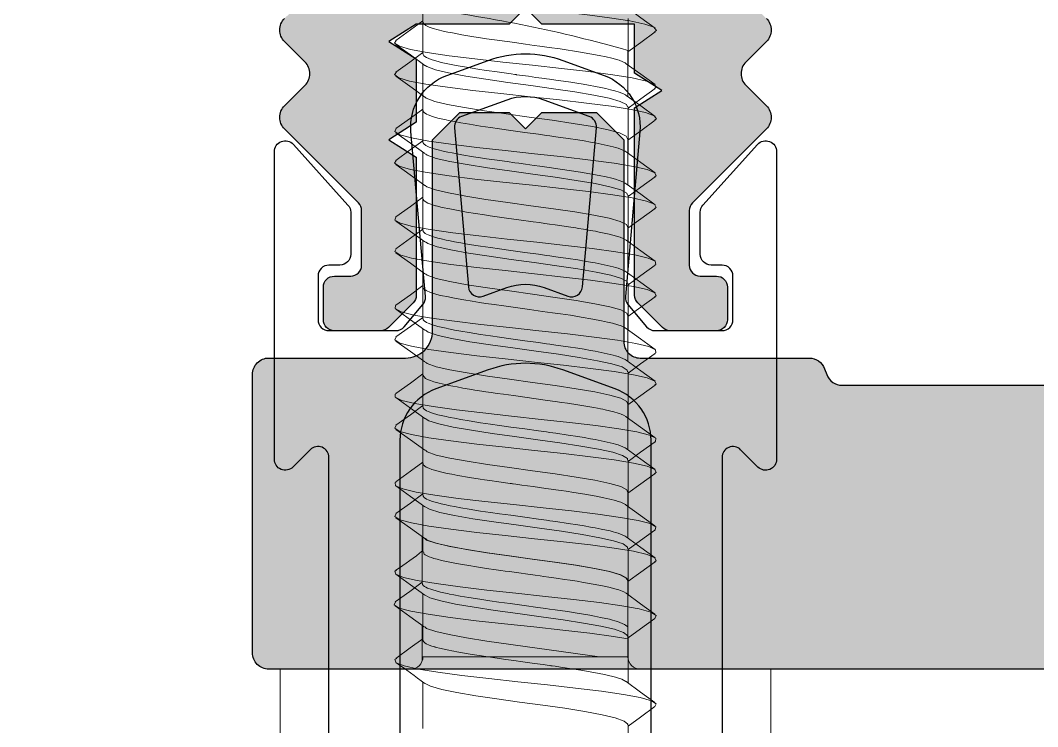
# Model space of a CAD drawing. Header units: millimetres. Extents: x 12 to 3612, y 18 to 315.
# Drawn here: x 1188.22 to 1206.85, y 119.63 to 132.57 of the extents above; entities that cross this region are included whole.
import ezdxf

# ---------------------------------------------------------------- set-up
doc = ezdxf.new("R2010")
doc.units = ezdxf.units.MM
doc.linetypes.add('SLD-Katı', pattern=[0])

# ---------------------------------------------------------------- blocks, each defined once
blk = doc.blocks.new('13-3783')
blk.add_hatch(color=253).paths.add_polyline_path([(-27.802, 81.811), (-28.802, 81.811), (-29.302, 81.311), (-29.302, 77.611, -0.414214), (-29.602, 77.311), (-32.7, 77.311, 0.315302), (-32.982, 77.114), (-33.02, 77.008, -0.315302), (-33.302, 76.811), (-44.17, 76.811, -0.303347), (-44.632, 77.12), (-44.736, 77.37, 0.476353), (-45.108, 77.481, -0.413025), (-45.761, 77.602, 0.508248), (-46.165, 77.612, -0.413025), (-46.823, 77.526, 0.558158), (-47.221, 77.374, -0.523787), (-47.62, 77.196, 0.552805), (-47.999, 77.006, -0.193302), (-48.17, 76.675, 0.218563), (-49.302, 74.211, 0.218563), (-48.17, 71.746, -0.193302), (-47.999, 71.416, 0.552805), (-47.62, 71.226, -0.523787), (-47.221, 71.048, 0.558158), (-46.823, 70.896, -0.413025), (-46.165, 70.809, 0.508248), (-45.761, 70.82, -0.413025), (-45.108, 70.941, 0.476353), (-44.736, 71.052), (-44.632, 71.302, -0.303347), (-44.17, 71.611), (-22.802, 71.611, 0.414214), (-22.502, 71.911), (-22.502, 77.011, 0.414214), (-22.802, 77.311), (-25.302, 77.311, -0.414214), (-25.802, 77.811), (-25.802, 81.311), (-26.302, 81.811), (-27.202, 81.811), (-27.502, 81.511)])
at = {"color": 253}
blk.add_lwpolyline([(-44.17, 71.611), (-22.802, 71.611, 0.414214), (-22.502, 71.911), (-22.502, 77.011, 0.414214), (-22.802, 77.311), (-25.302, 77.311, -0.414214), (-25.802, 77.811), (-25.802, 81.311), (-26.302, 81.811), (-27.202, 81.811), (-27.502, 81.511), (-27.802, 81.811), (-28.802, 81.811), (-29.302, 81.311), (-29.302, 77.611, -0.414214), (-29.602, 77.311), (-32.7, 77.311, 0.315302), (-32.982, 77.114), (-33.02, 77.008, -0.315302), (-33.302, 76.811), (-44.17, 76.811, -0.303347)], format="xyb", dxfattribs=at)
blk = doc.blocks.new('A08002')
at = {"color": 31}
blk.add_lwpolyline([(-2229.054, 2724.315), (-2229.054, 2737.784, -0.668178), (-2228.712, 2737.925), (-2228.395, 2737.608, 0.668179), (-2228.054, 2737.75), (-2228.054, 2743.385, 0.687281), (-2228.402, 2743.518), (-2229.402, 2742.408, 0.185339), (-2229.454, 2742.274), (-2229.454, 2741.506, 0.414213), (-2229.254, 2741.306), (-2229.054, 2741.306, -0.414214), (-2228.854, 2741.106), (-2228.854, 2740.306, -0.414214), (-2229.054, 2740.106), (-2230.281, 2740.106, -0.221695), (-2230.435, 2740.177), (-2230.776, 2740.584, -0.198913), (-2230.822, 2740.73), (-2230.557, 2743.754, 0.339454), (-2231.212, 2744.781), (-2231.97, 2745.057, 0.176327), (-2233.338, 2745.057), (-2234.096, 2744.781, 0.339454), (-2234.75, 2743.754), (-2234.485, 2740.73, -0.198913), (-2234.531, 2740.584), (-2234.873, 2740.177, -0.221695), (-2235.026, 2740.106), (-2236.254, 2740.106, -0.414214), (-2236.454, 2740.306), (-2236.454, 2741.106, -0.414214), (-2236.254, 2741.306), (-2236.054, 2741.306, 0.414213), (-2235.854, 2741.506), (-2235.854, 2742.274, 0.185339), (-2235.905, 2742.408), (-2236.905, 2743.518, 0.687281), (-2237.254, 2743.385), (-2237.254, 2737.75, 0.668179), (-2236.912, 2737.608), (-2236.595, 2737.925, -0.668178), (-2236.254, 2737.784), (-2236.254, 2724.315, -0.668178)], format="xyb", dxfattribs=at)
for points in [[(-2231.354, 2743.824), (-2231.609, 2740.907, -0.493145), (-2231.877, 2740.736), (-2232.312, 2740.895, 0.176327), (-2232.996, 2740.895), (-2233.43, 2740.736, -0.493145), (-2233.698, 2740.907), (-2233.953, 2743.824, -0.339454), (-2233.822, 2744.029), (-2232.996, 2744.33, -0.176327), (-2232.312, 2744.33), (-2231.485, 2744.029, -0.339454)], [(-2230.354, 2738.098), (-2230.354, 2724.877, -0.520567), (-2230.89, 2724.501), (-2231.97, 2724.894, 0.176327), (-2233.338, 2724.894), (-2234.417, 2724.501, -0.520567), (-2234.954, 2724.877), (-2234.954, 2738.098, -0.315299), (-2234.296, 2739.038), (-2233.338, 2739.387, -0.176327), (-2231.97, 2739.387), (-2231.012, 2739.038, -0.315299)]]:
    blk.add_lwpolyline(points, format="xyb", close=True, dxfattribs=at)
blk = doc.blocks.new('V2 48 42')
at = {"color": 0, "linetype": 'SLD-Katı', "lineweight": 15}
for p, q in [((-41.809, 107.179), (-41.809, 108.027)), ((-45.565, 107.242), (-45.565, 106.394)), ((-41.809, 105.561), (-41.809, 106.409)), ((-45.565, 105.624), (-45.565, 104.776)), ((-41.809, 103.944), (-41.809, 104.792)), ((-45.565, 104.007), (-45.565, 103.159)), ((-41.809, 102.326), (-41.809, 103.174)), ((-45.565, 102.389), (-45.565, 101.541)), ((-41.809, 100.709), (-41.809, 101.557)), ((-45.565, 100.772), (-45.565, 99.924)), ((-41.809, 99.092), (-41.809, 99.939)), ((-45.565, 99.154), (-45.565, 98.306)), ((-41.809, 97.474), (-41.809, 98.322)), ((-45.565, 97.537), (-45.565, 96.689)), ((-41.809, 95.856), (-41.809, 96.704)), ((-45.565, 95.919), (-45.565, 95.071)), ((-41.809, 94.239), (-41.809, 95.088)), ((-45.565, 94.302), (-45.565, 93.454))]:
    blk.add_line(p, q, dxfattribs=at)
at = {"color": 0, "linetype": 'SLD-Katı', "lineweight": 15, "flags": 128}
for points in [[(-41.81, 107.179), (-41.809, 107.174), (-41.825, 107.146), (-41.862, 107.117), (-41.924, 107.088), (-41.994, 107.063), (-42.086, 107.037), (-42.181, 107.014), (-42.263, 106.996), (-42.348, 106.979), (-42.522, 106.947), (-42.739, 106.91), (-42.866, 106.89), (-42.973, 106.874), (-43.121, 106.853), (-43.35, 106.821), (-43.491, 106.802), (-43.564, 106.792), (-43.688, 106.774), (-43.847, 106.752), (-43.952, 106.737), (-44.121, 106.714), (-44.322, 106.686), (-44.697, 106.628), (-44.867, 106.599), (-45.034, 106.568), (-45.167, 106.54), (-45.269, 106.517), (-45.336, 106.499), (-45.403, 106.478), (-45.471, 106.452), (-45.514, 106.43), (-45.534, 106.416)], [(-41.313, 106.843), (-41.578, 107.035), (-41.809, 107.203)], [(-41.32, 106.844), (-41.29, 106.794), (-41.377, 106.736), (-41.581, 106.677), (-41.888, 106.62), (-42.289, 106.562), (-42.762, 106.503), (-43.274, 106.446), (-43.816, 106.387), (-44.347, 106.329), (-44.842, 106.273), (-45.285, 106.213), (-45.643, 106.156), (-45.903, 106.099), (-46.053, 106.04), (-46.082, 105.983), (-46.049, 105.962)], [(-41.841, 106.385), (-41.578, 106.577), (-41.313, 106.768)], [(-45.534, 106.416), (-45.798, 106.224), (-46.063, 106.032)], [(-41.852, 106.385), (-41.879, 106.363), (-42.039, 106.304), (-42.279, 106.247), (-42.593, 106.189), (-42.963, 106.13), (-43.364, 106.074), (-43.788, 106.015), (-44.203, 105.957), (-44.591, 105.9), (-44.938, 105.841), (-45.218, 105.783), (-45.421, 105.726), (-45.539, 105.667), (-45.556, 105.624)], [(-46.063, 105.962), (-45.798, 105.77), (-45.565, 105.6)], [(-41.811, 105.561), (-41.814, 105.542), (-41.83, 105.523), (-41.84, 105.514), (-41.849, 105.508), (-41.874, 105.493), (-41.904, 105.479), (-41.982, 105.449), (-42.083, 105.42), (-42.144, 105.405), (-42.233, 105.385), (-42.276, 105.376), (-42.31, 105.369), (-42.389, 105.354), (-42.504, 105.332), (-42.659, 105.306), (-42.866, 105.273), (-43.045, 105.246), (-43.213, 105.223), (-43.417, 105.194), (-43.676, 105.158), (-43.926, 105.124), (-44.071, 105.103), (-44.136, 105.094), (-44.244, 105.079), (-44.47, 105.047), (-44.645, 105.019), (-44.763, 105), (-44.876, 104.98), (-44.963, 104.964), (-45.074, 104.943), (-45.238, 104.907), (-45.293, 104.893), (-45.336, 104.881), (-45.383, 104.867), (-45.43, 104.851), (-45.511, 104.814), (-45.53, 104.799)], [(-41.313, 105.226), (-41.578, 105.418), (-41.809, 105.585)], [(-41.316, 105.226), (-41.292, 105.172), (-41.388, 105.114), (-41.6, 105.055), (-41.914, 104.998), (-42.322, 104.94), (-42.798, 104.881), (-43.313, 104.825), (-43.855, 104.766), (-44.384, 104.708), (-44.877, 104.651), (-45.314, 104.592), (-45.665, 104.535), (-45.918, 104.477), (-46.059, 104.418), (-46.08, 104.361), (-46.05, 104.344)], [(-41.842, 104.768), (-41.578, 104.959), (-41.313, 105.151)], [(-45.533, 104.799), (-45.797, 104.607), (-46.062, 104.415)], [(-41.853, 104.767), (-41.887, 104.741), (-42.054, 104.682), (-42.299, 104.626), (-42.618, 104.567), (-42.991, 104.508), (-43.394, 104.452), (-43.819, 104.393), (-44.233, 104.335), (-44.618, 104.278), (-44.961, 104.219), (-45.235, 104.162), (-45.433, 104.104), (-45.544, 104.045), (-45.554, 104.007)], [(-46.063, 104.344), (-45.798, 104.152), (-45.565, 103.983)], [(-41.809, 103.944), (-41.812, 103.927), (-41.827, 103.908), (-41.851, 103.889), (-41.901, 103.863), (-41.954, 103.842), (-42.002, 103.826), (-42.022, 103.819), (-42.038, 103.815), (-42.05, 103.811), (-42.16, 103.784), (-42.301, 103.754), (-42.609, 103.697), (-42.77, 103.67), (-42.936, 103.645), (-43.043, 103.629), (-43.168, 103.612), (-43.251, 103.6), (-43.34, 103.588), (-43.563, 103.557), (-43.828, 103.52), (-43.943, 103.504), (-44.043, 103.49), (-44.126, 103.478), (-44.232, 103.463), (-44.472, 103.429), (-44.609, 103.408), (-44.661, 103.399), (-44.75, 103.385), (-44.874, 103.363), (-44.97, 103.345), (-45.038, 103.332), (-45.131, 103.313), (-45.217, 103.294), (-45.42, 103.237), (-45.489, 103.208), (-45.531, 103.182)], [(-41.313, 103.608), (-41.578, 103.8), (-41.809, 103.968)], [(-41.315, 103.608), (-41.311, 103.607), (-41.295, 103.55), (-41.399, 103.492), (-41.62, 103.433), (-41.941, 103.377), (-42.355, 103.318), (-42.834, 103.26), (-43.352, 103.203), (-43.895, 103.144), (-44.421, 103.086), (-44.911, 103.029), (-45.343, 102.97), (-45.687, 102.913), (-45.932, 102.855), (-46.065, 102.796), (-46.076, 102.74), (-46.051, 102.726)], [(-41.842, 103.15), (-41.578, 103.342), (-41.313, 103.533)], [(-45.532, 103.183), (-45.797, 102.99), (-46.062, 102.798)], [(-41.853, 103.15), (-41.896, 103.119), (-42.069, 103.06), (-42.32, 103.004), (-42.644, 102.945), (-43.019, 102.887), (-43.425, 102.83), (-43.849, 102.771), (-44.262, 102.713), (-44.645, 102.656), (-44.983, 102.597), (-45.252, 102.54), (-45.444, 102.482), (-45.548, 102.423), (-45.554, 102.389)], [(-46.062, 102.726), (-45.797, 102.534), (-45.565, 102.365)], [(-41.809, 102.326), (-41.81, 102.318), (-41.824, 102.294), (-41.866, 102.263), (-41.95, 102.225), (-42.048, 102.194), (-42.109, 102.178), (-42.166, 102.165), (-42.244, 102.148), (-42.385, 102.119), (-42.56, 102.088), (-42.708, 102.063), (-42.844, 102.041), (-42.963, 102.023), (-43.111, 102.002), (-43.291, 101.977), (-43.506, 101.947), (-43.758, 101.912), (-43.998, 101.879), (-44.181, 101.853), (-44.331, 101.832), (-44.509, 101.806), (-44.71, 101.774), (-44.919, 101.737), (-45.078, 101.707), (-45.188, 101.683), (-45.278, 101.662), (-45.378, 101.634), (-45.442, 101.611), (-45.502, 101.584), (-45.53, 101.566)], [(-41.314, 101.991), (-41.578, 102.183), (-41.809, 102.35)], [(-41.319, 101.991), (-41.306, 101.985), (-41.299, 101.929), (-41.412, 101.87), (-41.64, 101.812), (-41.968, 101.755), (-42.388, 101.696), (-42.871, 101.638), (-43.392, 101.581), (-43.934, 101.522), (-44.458, 101.465), (-44.945, 101.407), (-45.371, 101.348), (-45.708, 101.291), (-45.946, 101.233), (-46.069, 101.174), (-46.073, 101.118), (-46.053, 101.108)], [(-41.842, 101.532), (-41.578, 101.724), (-41.313, 101.916)], [(-45.531, 101.566), (-45.795, 101.374), (-46.06, 101.182)], [(-41.853, 101.532), (-41.906, 101.497), (-42.085, 101.439), (-42.341, 101.382), (-42.67, 101.323), (-43.048, 101.265), (-43.456, 101.208), (-43.88, 101.149), (-44.29, 101.092), (-44.671, 101.034), (-45.005, 100.975), (-45.269, 100.919), (-45.455, 100.86), (-45.552, 100.801), (-45.553, 100.772)], [(-46.062, 101.108), (-45.796, 100.916), (-45.565, 100.748)], [(-41.809, 100.709), (-41.809, 100.708), (-41.857, 100.651), (-41.893, 100.631), (-41.945, 100.61), (-42.01, 100.588), (-42.107, 100.561), (-42.219, 100.536), (-42.286, 100.521), (-42.358, 100.507), (-42.433, 100.493), (-42.537, 100.474), (-42.661, 100.453), (-42.762, 100.437), (-42.887, 100.417), (-42.959, 100.406), (-43.056, 100.392), (-43.171, 100.376), (-43.283, 100.361), (-43.467, 100.335), (-43.676, 100.306), (-44.093, 100.248), (-44.228, 100.229), (-44.354, 100.211), (-44.458, 100.196), (-44.649, 100.166), (-44.866, 100.13), (-44.941, 100.116), (-45.005, 100.104), (-45.06, 100.093), (-45.106, 100.084), (-45.149, 100.074), (-45.307, 100.037), (-45.386, 100.014), (-45.407, 100.007), (-45.442, 99.994), (-45.485, 99.975), (-45.523, 99.954), (-45.53, 99.948)], [(-41.314, 100.374), (-41.579, 100.565), (-41.809, 100.733)], [(-41.323, 100.374), (-41.302, 100.363), (-41.303, 100.307), (-41.425, 100.248), (-41.661, 100.19), (-41.996, 100.133), (-42.421, 100.074), (-42.907, 100.017), (-43.431, 99.959), (-43.973, 99.9), (-44.495, 99.843), (-44.978, 99.785), (-45.399, 99.726), (-45.729, 99.67), (-45.959, 99.611), (-46.074, 99.553), (-46.068, 99.496), (-46.053, 99.489)], [(-41.842, 99.915), (-41.578, 100.106), (-41.314, 100.298)], [(-45.531, 99.949), (-45.795, 99.757), (-46.059, 99.565)], [(-41.852, 99.915), (-41.916, 99.875), (-42.101, 99.817), (-42.363, 99.76), (-42.696, 99.701), (-43.077, 99.644), (-43.486, 99.586), (-43.911, 99.527), (-44.319, 99.47), (-44.698, 99.412), (-45.027, 99.353), (-45.285, 99.297), (-45.465, 99.238), (-45.555, 99.18), (-45.553, 99.154)], [(-46.06, 99.489), (-45.795, 99.298), (-45.565, 99.13)], [(-41.811, 99.092), (-41.815, 99.07), (-41.831, 99.052), (-41.845, 99.041), (-41.871, 99.025), (-41.916, 99.003), (-41.969, 98.984), (-42.18, 98.927), (-42.253, 98.911), (-42.34, 98.893), (-42.45, 98.872), (-42.663, 98.835), (-42.857, 98.804), (-42.934, 98.793), (-43.032, 98.778), (-43.196, 98.755), (-43.323, 98.737), (-43.407, 98.726), (-43.434, 98.722), (-43.45, 98.72), (-43.454, 98.719), (-43.455, 98.719), (-43.455, 98.719), (-43.455, 98.719), (-43.455, 98.719), (-43.455, 98.719), (-43.455, 98.719), (-43.455, 98.719), (-43.455, 98.719), (-43.455, 98.719), (-43.456, 98.719), (-43.457, 98.719), (-43.461, 98.718), (-43.513, 98.711), (-43.618, 98.696), (-43.829, 98.667), (-44.061, 98.635), (-44.157, 98.621), (-44.24, 98.61), (-44.338, 98.596), (-44.43, 98.583), (-44.571, 98.561), (-44.777, 98.528), (-44.98, 98.491), (-45.123, 98.462), (-45.23, 98.439), (-45.336, 98.411), (-45.385, 98.396), (-45.431, 98.381), (-45.482, 98.359), (-45.516, 98.341), (-45.53, 98.331)], [(-41.314, 98.756), (-41.579, 98.948), (-41.809, 99.115)], [(-41.326, 98.757), (-41.298, 98.742), (-41.308, 98.685), (-41.438, 98.626), (-41.682, 98.568), (-42.024, 98.512), (-42.455, 98.452), (-42.944, 98.395), (-43.47, 98.338), (-44.013, 98.278), (-44.531, 98.222), (-45.011, 98.164), (-45.427, 98.105), (-45.749, 98.048), (-45.971, 97.99), (-46.077, 97.931), (-46.063, 97.874), (-46.057, 97.872)], [(-41.842, 98.297), (-41.579, 98.489), (-41.314, 98.681)], [(-45.531, 98.331), (-45.794, 98.139), (-46.059, 97.948)], [(-41.851, 98.297), (-41.927, 98.253), (-42.118, 98.195), (-42.385, 98.139), (-42.723, 98.079), (-43.105, 98.022), (-43.517, 97.965), (-43.942, 97.906), (-44.348, 97.849), (-44.724, 97.791), (-45.049, 97.732), (-45.301, 97.675), (-45.475, 97.617), (-45.558, 97.558), (-45.554, 97.537)], [(-46.059, 97.872), (-45.795, 97.68), (-45.565, 97.513)], [(-41.818, 97.474), (-41.833, 97.432), (-41.85, 97.42), (-41.875, 97.405), (-41.92, 97.384), (-41.968, 97.367), (-42.006, 97.354), (-42.072, 97.336), (-42.148, 97.317), (-42.424, 97.259), (-42.531, 97.24), (-42.65, 97.22), (-42.79, 97.197), (-42.975, 97.169), (-43.151, 97.144), (-43.234, 97.132), (-43.316, 97.121), (-43.397, 97.11), (-43.478, 97.098), (-43.567, 97.086), (-43.732, 97.063), (-43.863, 97.045), (-43.959, 97.032), (-44.022, 97.023), (-44.113, 97.01), (-44.248, 96.991), (-44.402, 96.969), (-44.508, 96.953), (-44.631, 96.934), (-44.749, 96.914), (-45.066, 96.857), (-45.157, 96.838), (-45.24, 96.819), (-45.3, 96.804), (-45.395, 96.776), (-45.486, 96.74), (-45.529, 96.713)], [(-41.325, 97.138), (-41.294, 97.12), (-41.313, 97.064), (-41.452, 97.005), (-41.704, 96.947), (-42.053, 96.89), (-42.489, 96.831), (-42.981, 96.773), (-43.51, 96.716), (-44.052, 96.657), (-44.568, 96.6), (-45.044, 96.542), (-45.453, 96.483), (-45.769, 96.427), (-45.983, 96.368), (-46.08, 96.309), (-46.058, 96.254)], [(-41.843, 96.679), (-41.579, 96.871), (-41.314, 97.063)], [(-45.531, 96.714), (-45.795, 96.522), (-46.059, 96.33)], [(-41.849, 96.679), (-41.938, 96.632), (-42.135, 96.574), (-42.408, 96.517), (-42.749, 96.458), (-43.134, 96.401), (-43.548, 96.343), (-43.972, 96.284), (-44.376, 96.227), (-44.749, 96.169), (-45.07, 96.11), (-45.316, 96.054), (-45.484, 95.995), (-45.56, 95.936), (-45.555, 95.919)], [(-46.059, 96.254), (-45.795, 96.062), (-45.565, 95.895)], [(-41.811, 95.856), (-41.809, 95.848), (-41.829, 95.819), (-41.844, 95.806), (-41.871, 95.79), (-41.924, 95.766), (-41.973, 95.747), (-42.01, 95.736), (-42.022, 95.732), (-42.029, 95.73), (-42.031, 95.729), (-42.031, 95.729), (-42.031, 95.729), (-42.031, 95.729), (-42.031, 95.729), (-42.031, 95.729), (-42.031, 95.729), (-42.031, 95.729), (-42.031, 95.729), (-42.031, 95.729), (-42.032, 95.729), (-42.035, 95.728), (-42.06, 95.721), (-42.115, 95.707), (-42.195, 95.689), (-42.283, 95.67), (-42.339, 95.658), (-42.376, 95.651), (-42.431, 95.641), (-42.506, 95.627), (-42.602, 95.61), (-42.712, 95.592), (-43.087, 95.535), (-43.208, 95.519), (-43.329, 95.502), (-43.473, 95.482), (-43.64, 95.458), (-43.854, 95.429), (-44.008, 95.407), (-44.086, 95.396), (-44.132, 95.39), (-44.132, 95.39), (-44.133, 95.39), (-44.133, 95.39), (-44.133, 95.39), (-44.133, 95.39), (-44.133, 95.39), (-44.133, 95.39), (-44.133, 95.39), (-44.133, 95.39), (-44.14, 95.389), (-44.152, 95.387), (-44.178, 95.384), (-44.228, 95.377), (-44.327, 95.363), (-44.701, 95.305), (-44.872, 95.276), (-45.039, 95.244), (-45.133, 95.225), (-45.207, 95.209), (-45.284, 95.191), (-45.333, 95.177), (-45.389, 95.16), (-45.451, 95.138), (-45.525, 95.1), (-45.53, 95.096)], [(-41.313, 95.521), (-41.577, 95.712), (-41.809, 95.88)], [(-41.328, 95.521), (-41.292, 95.498), (-41.319, 95.442), (-41.467, 95.383), (-41.726, 95.325), (-42.082, 95.268), (-42.524, 95.209), (-43.018, 95.152), (-43.549, 95.094), (-44.091, 95.035), (-44.604, 94.978), (-45.077, 94.92), (-45.48, 94.861), (-45.788, 94.805), (-45.994, 94.746), (-46.083, 94.688), (-46.054, 94.637)], [(-45.531, 95.096), (-45.795, 94.904), (-46.059, 94.712)], [(-41.84, 95.066), (-41.949, 95.01), (-42.152, 94.952), (-42.431, 94.895), (-42.776, 94.836), (-43.164, 94.779), (-43.579, 94.721), (-44.003, 94.662), (-44.405, 94.606), (-44.775, 94.547), (-45.09, 94.488), (-45.331, 94.432), (-45.493, 94.373), (-45.562, 94.315), (-45.556, 94.302)], [(-46.059, 94.637), (-45.794, 94.445), (-45.565, 94.278)]]:
    blk.add_lwpolyline(points, dxfattribs=at)
at = {"color": 0, "linetype": 'SLD-Katı', "lineweight": 15}
for centre, radius, start, end in [((-37.517, 102.904), 6.904, 231.563, 236.6273), ((-34.924, 86.086), 11.333, 124.3251, 127.6212)]:
    blk.add_arc(centre, radius, start, end, dxfattribs=at)
blk = doc.blocks.new('50MN13')
at = {"ltscale": 10}
h = blk.add_hatch(color=252, dxfattribs=at)
h.paths.add_polyline_path([(-242.574, 75.54), (-242.574, 174.14, 0.414214), (-243.774, 175.34), (-291.374, 175.34, 0.414214), (-292.574, 174.14), (-292.574, 75.54, 0.414214), (-292.374, 75.34), (-290.574, 75.34, 0.02182), (-290.557, 75.341), (-289.848, 75.403, 0.388879), (-289.574, 75.702), (-289.574, 76.34, 0.414214), (-289.774, 76.54), (-290.874, 76.54, -0.414213), (-291.074, 76.74), (-291.074, 78.14, -0.36397), (-290.909, 78.337), (-289.64, 78.561, 0.36397), (-289.474, 78.758), (-289.474, 79.258), (-289.974, 79.576), (-289.474, 79.895), (-289.474, 81.558, 0.388879), (-289.657, 81.757), (-290.592, 81.839, -0.388879), (-290.774, 82.038), (-290.774, 84.54), (-289.974, 85.34), (-286.474, 85.34), (-285.674, 84.54), (-285.674, 84.395), (-285.174, 84.076), (-285.674, 83.758), (-285.674, 82.595), (-285.174, 82.276), (-285.674, 81.958), (-285.674, 80.795), (-285.174, 80.476), (-285.674, 80.158), (-285.674, 78.758, 0.36397), (-285.509, 78.561), (-284.24, 78.337, -0.36397), (-284.074, 78.14), (-284.074, 76.74, -0.414213), (-284.274, 76.54), (-285.374, 76.54, 0.414214), (-285.574, 76.34), (-285.574, 75.702, 0.388879), (-285.301, 75.403), (-284.592, 75.341, 0.02182), (-284.574, 75.34), (-282.774, 75.34, 0.414214), (-282.574, 75.54), (-282.574, 79.297, 0.36397), (-282.74, 79.494), (-283.309, 79.594, -0.36397), (-283.474, 79.791), (-283.474, 84.84, -0.414214), (-282.974, 85.34), (-282.274, 85.34, 0.198912), (-282.062, 85.428), (-281.887, 85.604, -0.414214), (-281.462, 85.604), (-281.287, 85.428, 0.414214), (-280.862, 85.428), (-280.687, 85.604, -0.414214), (-280.262, 85.604), (-280.087, 85.428, 0.414213), (-279.662, 85.428), (-279.487, 85.604, -0.414213), (-279.062, 85.604), (-278.887, 85.428, 0.414214), (-278.462, 85.428), (-278.287, 85.604, -0.414213), (-277.862, 85.604), (-277.687, 85.428, 0.198912), (-277.474, 85.34), (-276.874, 85.34), (-276.574, 85.64), (-276.274, 85.34), (-275.674, 85.34, 0.198912), (-275.462, 85.428), (-275.287, 85.604, -0.414213), (-274.862, 85.604), (-274.687, 85.428, 0.414214), (-274.262, 85.428), (-274.087, 85.604, -0.414214), (-273.662, 85.604), (-273.487, 85.428, 0.414214), (-273.062, 85.428), (-272.887, 85.604, -0.414214), (-272.462, 85.604), (-271.836, 84.977, -0.414214), (-271.836, 84.411), (-271.987, 84.261, 0.414214), (-271.987, 83.836), (-271.611, 83.461, -0.414214), (-271.611, 83.036), (-271.987, 82.661, 0.414214), (-271.987, 82.236), (-271.611, 81.861, -0.414213), (-271.611, 81.436), (-271.987, 81.061, 0.414213), (-271.987, 80.636), (-271.611, 80.261, -0.414213), (-271.611, 79.836), (-271.987, 79.461, 0.414214), (-271.987, 79.036), (-271.611, 78.661, -0.414214), (-271.611, 78.236), (-271.987, 77.861, 0.414214), (-271.987, 77.436), (-271.611, 77.061, -0.414213), (-271.611, 76.636), (-271.987, 76.261, 0.414213), (-271.987, 75.836), (-271.611, 75.461, -0.414213), (-271.611, 75.036), (-271.987, 74.661, 0.414213), (-271.987, 74.236), (-271.611, 73.861, -0.414213), (-271.611, 73.436), (-271.987, 73.061, 0.414213), (-271.987, 72.636), (-271.611, 72.261, -0.414214), (-271.611, 71.836), (-271.987, 71.461, 0.414214), (-271.987, 71.036), (-271.611, 70.661, -0.414214), (-271.611, 70.236), (-271.987, 69.861, 0.414214), (-271.987, 69.436), (-271.611, 69.061, -0.414213), (-271.611, 68.636), (-271.987, 68.261, 0.414214), (-271.987, 67.836), (-271.611, 67.461, -0.414214), (-271.611, 67.036), (-271.987, 66.661, 0.414214), (-271.987, 66.236), (-271.611, 65.861, -0.414213), (-271.611, 65.436), (-271.987, 65.061, 0.414214), (-271.987, 64.636), (-271.611, 64.261, -0.414214), (-271.611, 63.836), (-271.987, 63.461, 0.414214), (-271.987, 63.036), (-270.633, 61.683, -0.198912), (-270.574, 61.541), (-270.574, 60.54, -0.414214), (-270.774, 60.34), (-271.074, 60.34, 0.414214), (-271.274, 60.14), (-271.274, 59.54, 0.414214), (-271.074, 59.34), (-270.224, 59.34, 0.198912), (-270.083, 59.399), (-269.633, 59.849, 0.198912), (-269.574, 59.99), (-269.574, 63.421), (-270.074, 63.74), (-269.574, 64.058), (-269.574, 64.958), (-267.874, 64.958), (-267.574, 65.258), (-267.274, 64.958), (-265.574, 64.958), (-265.074, 64.64), (-265.574, 64.321), (-265.574, 63.158), (-265.074, 62.84), (-265.574, 62.521), (-265.574, 59.99, 0.198912), (-265.516, 59.849), (-265.066, 59.399, 0.198912), (-264.924, 59.34), (-264.074, 59.34, 0.414214), (-263.874, 59.54), (-263.874, 60.14, 0.414214), (-264.074, 60.34), (-264.374, 60.34, -0.414214), (-264.574, 60.54), (-264.574, 61.541, -0.198912), (-264.516, 61.683), (-263.162, 63.036, 0.414214), (-263.162, 63.461), (-263.538, 63.836, -0.414214), (-263.538, 64.261), (-263.162, 64.636, 0.414214), (-263.162, 65.061), (-263.538, 65.436, -0.414213), (-263.538, 65.861), (-263.162, 66.236, 0.414214), (-263.162, 66.661), (-263.538, 67.036, -0.414214), (-263.538, 67.461), (-263.162, 67.836, 0.414214), (-263.162, 68.261), (-263.538, 68.636, -0.414213), (-263.538, 69.061), (-263.162, 69.436, 0.414214), (-263.162, 69.861), (-263.538, 70.236, -0.414214), (-263.538, 70.661), (-263.162, 71.036, 0.414214), (-263.162, 71.461), (-263.538, 71.836, -0.414214), (-263.538, 72.261), (-263.162, 72.636, 0.414213), (-263.162, 73.061), (-263.538, 73.436, -0.414213), (-263.538, 73.861), (-263.162, 74.236, 0.414213), (-263.162, 74.661), (-263.538, 75.036, -0.414213), (-263.538, 75.461), (-263.162, 75.836, 0.414213), (-263.162, 76.261), (-263.538, 76.636, -0.414213), (-263.538, 77.061), (-263.162, 77.436, 0.414214), (-263.162, 77.861), (-263.538, 78.236, -0.414214), (-263.538, 78.661), (-263.162, 79.036, 0.414214), (-263.162, 79.461), (-263.538, 79.836, -0.414213), (-263.538, 80.261), (-263.162, 80.636, 0.414213), (-263.162, 81.061), (-263.538, 81.436, -0.414213), (-263.538, 81.861), (-263.162, 82.236, 0.414214), (-263.162, 82.661), (-263.538, 83.036, -0.414214), (-263.538, 83.461), (-263.162, 83.836, 0.414214), (-263.162, 84.261), (-263.313, 84.411, -0.414214), (-263.313, 84.977), (-262.687, 85.604, -0.414214), (-262.262, 85.604), (-262.087, 85.428, 0.414214), (-261.662, 85.428), (-261.487, 85.604, -0.414214), (-261.062, 85.604), (-260.887, 85.428, 0.414213), (-260.462, 85.428), (-260.287, 85.604, -0.414213), (-259.862, 85.604), (-259.687, 85.428, 0.198912), (-259.474, 85.34), (-258.874, 85.34), (-258.574, 85.64), (-258.274, 85.34), (-257.674, 85.34, 0.198912), (-257.462, 85.428), (-257.287, 85.604, -0.414213), (-256.862, 85.604), (-256.687, 85.428, 0.414213), (-256.262, 85.428), (-256.087, 85.604, -0.414213), (-255.662, 85.604), (-255.487, 85.428, 0.414213), (-255.062, 85.428), (-254.887, 85.604, -0.414214), (-254.462, 85.604), (-254.287, 85.428, 0.414214), (-253.862, 85.428), (-253.687, 85.604, -0.414214), (-253.262, 85.604), (-253.087, 85.428, 0.198912), (-252.874, 85.34), (-252.174, 85.34, -0.414214), (-251.674, 84.84), (-251.674, 79.791, -0.36397), (-251.84, 79.594), (-252.409, 79.494, 0.36397), (-252.574, 79.297), (-252.574, 75.54, 0.414214), (-252.374, 75.34), (-250.574, 75.34, 0.02182), (-250.557, 75.341), (-249.848, 75.403, 0.388879), (-249.574, 75.702), (-249.574, 76.34, 0.414214), (-249.774, 76.54), (-250.874, 76.54, -0.414214), (-251.074, 76.74), (-251.074, 78.14, -0.36397), (-250.909, 78.337), (-249.64, 78.561, 0.36397), (-249.474, 78.758), (-249.474, 80.158), (-249.974, 80.476), (-249.474, 80.795), (-249.474, 81.958), (-249.974, 82.276), (-249.474, 82.595), (-249.474, 83.758), (-249.974, 84.076), (-249.474, 84.395), (-249.474, 84.54), (-248.674, 85.34), (-245.174, 85.34), (-244.374, 84.54), (-244.374, 82.038, -0.388879), (-244.557, 81.839), (-245.492, 81.757, 0.388879), (-245.674, 81.558), (-245.674, 79.895), (-245.174, 79.576), (-245.674, 79.258), (-245.674, 78.758, 0.36397), (-245.509, 78.561), (-244.24, 78.337, -0.36397), (-244.074, 78.14), (-244.074, 76.74, -0.414214), (-244.274, 76.54), (-245.374, 76.54, 0.414214), (-245.574, 76.34), (-245.574, 75.702, 0.388879), (-245.301, 75.403), (-244.592, 75.341, 0.02182), (-244.574, 75.34), (-242.774, 75.34, 0.414214)])
h.paths.add_polyline_path([(-270.074, 84.54, -0.414214), (-269.274, 85.34), (-265.874, 85.34, -0.414214), (-265.074, 84.54), (-265.074, 74.34), (-265.574, 73.84), (-265.574, 72.158), (-265.074, 71.84), (-265.574, 71.521), (-265.574, 70.358), (-265.074, 70.04), (-265.574, 69.721), (-265.574, 68.558), (-265.074, 68.24), (-265.574, 67.921), (-265.574, 66.758), (-265.074, 66.44), (-265.574, 66.121), (-269.574, 66.121), (-269.574, 67.021), (-270.074, 67.34), (-269.574, 67.658), (-269.574, 68.821), (-270.074, 69.14), (-269.574, 69.458), (-269.574, 70.621), (-270.074, 70.94), (-269.574, 71.258), (-269.574, 72.421), (-270.074, 72.74), (-269.574, 73.058), (-269.574, 73.84), (-270.074, 74.34)], flags=16)
h.paths.add_polyline_path([(-290.974, 90.04), (-290.974, 155.54), (-290.574, 155.94), (-290.574, 158.44), (-288.274, 158.44, 0.414214), (-288.074, 158.64), (-288.074, 159.74, 0.414214), (-288.274, 159.94), (-290.574, 159.94), (-290.574, 162.44), (-290.974, 162.84), (-290.974, 169.44), (-290.574, 169.84), (-290.574, 172.34), (-288.074, 172.34), (-287.074, 173.34), (-258, 173.34), (-257.769, 172.94, 0.57735), (-257.423, 172.94), (-257.25, 173.24, -0.57735), (-256.903, 173.24), (-256.73, 172.94, 0.57735), (-256.384, 172.94), (-256.211, 173.24, -0.57735), (-255.864, 173.24), (-255.691, 172.94, 0.57735), (-255.345, 172.94), (-255.171, 173.24, -0.57735), (-254.825, 173.24), (-254.652, 172.94, 0.57735), (-254.305, 172.94), (-254.074, 173.34), (-248.074, 173.34), (-247.074, 172.34), (-244.574, 172.34), (-244.574, 169.84), (-244.174, 169.44), (-244.174, 162.84), (-244.574, 162.44), (-244.574, 159.94), (-246.874, 159.94, 0.414214), (-247.074, 159.74), (-247.074, 158.64, 0.414214), (-246.874, 158.44), (-244.574, 158.44), (-244.574, 155.94), (-244.174, 155.54), (-244.174, 90.04), (-244.574, 89.64), (-244.574, 87.14), (-290.574, 87.14), (-290.574, 89.64)], flags=16)
at = {"color": 252, "ltscale": 10}
blk.add_lwpolyline([(-271.987, 65.061, 0.414214), (-271.987, 64.636), (-271.611, 64.261, -0.414214), (-271.611, 63.836), (-271.987, 63.461, 0.414214), (-271.987, 63.036), (-270.633, 61.683, -0.198912), (-270.574, 61.541), (-270.574, 60.54, -0.414214), (-270.774, 60.34), (-271.074, 60.34, 0.414214), (-271.274, 60.14), (-271.274, 59.54, 0.414214), (-271.074, 59.34), (-270.224, 59.34, 0.198912), (-270.083, 59.399), (-269.633, 59.849, 0.198912), (-269.574, 59.99), (-269.574, 63.421), (-270.074, 63.74), (-269.574, 64.058), (-269.574, 64.958), (-267.874, 64.958), (-267.574, 65.258), (-267.274, 64.958), (-265.574, 64.958), (-265.074, 64.64), (-265.574, 64.321), (-265.574, 63.158), (-265.074, 62.84), (-265.574, 62.521), (-265.574, 59.99, 0.198912), (-265.516, 59.849), (-265.066, 59.399, 0.198912), (-264.924, 59.34), (-264.074, 59.34, 0.414214), (-263.874, 59.54), (-263.874, 60.14, 0.414214), (-264.074, 60.34), (-264.374, 60.34, -0.414214), (-264.574, 60.54), (-264.574, 61.541, -0.198912), (-264.516, 61.683), (-263.162, 63.036, 0.414214), (-263.162, 63.461), (-263.538, 63.836, -0.414214), (-263.538, 64.261), (-263.162, 64.636, 0.414214), (-263.162, 65.061)], format="xyb", dxfattribs=at)
blk = doc.blocks.new('V2 48 19')
at = {"color": 0, "linetype": 'SLD-Katı', "lineweight": 15}
for p, q in [((-28.964, 105.992), (-28.964, 106.84)), ((-32.72, 106.055), (-32.72, 105.207)), ((-28.964, 104.374), (-28.964, 105.222)), ((-32.72, 104.437), (-32.72, 103.589)), ((-28.964, 102.757), (-28.964, 103.605)), ((-32.72, 102.82), (-32.72, 101.972)), ((-28.964, 101.139), (-28.964, 101.987)), ((-32.72, 101.202), (-32.72, 100.354)), ((-28.964, 99.522), (-28.964, 100.37)), ((-32.72, 99.585), (-32.72, 98.737)), ((-28.964, 97.904), (-28.964, 98.752)), ((-32.72, 97.967), (-32.72, 97.119)), ((-28.953, 96.287), (-28.953, 97.135)), ((-32.72, 96.341), (-32.72, 95.494)), ((-32.72, 94.944), (-32.72, 95.494)), ((-28.953, 94.874), (-28.953, 95.517)), ((-32.72, 94.944), (-28.964, 94.944)), ((-35.335, 94.72), (-35.335, 92.593)), ((-35.335, 94.72), (-26.349, 94.72)), ((-26.349, 92.593), (-26.349, 94.72))]:
    blk.add_line(p, q, dxfattribs=at)
at = {"color": 0, "linetype": 'SLD-Katı', "lineweight": 15, "flags": 128}
for points in [[(-28.481, 107.274), (-28.443, 107.232), (-28.512, 107.175), (-28.7, 107.116), (-28.993, 107.059), (-29.381, 107.001), (-29.845, 106.942), (-30.353, 106.885), (-30.892, 106.827), (-31.427, 106.768), (-31.928, 106.712), (-32.381, 106.653), (-32.752, 106.595), (-33.027, 106.538), (-33.194, 106.479), (-33.241, 106.422), (-33.204, 106.392)], [(-32.691, 106.846), (-32.955, 106.654), (-33.219, 106.462)], [(-33.219, 106.393), (-32.955, 106.201), (-32.72, 106.031)], [(-28.966, 105.992), (-28.966, 105.982), (-28.982, 105.957), (-29.028, 105.925), (-29.114, 105.888), (-29.179, 105.867), (-29.242, 105.849), (-29.3, 105.835), (-29.573, 105.779), (-29.765, 105.745), (-29.972, 105.711), (-30.122, 105.688), (-30.18, 105.68), (-30.279, 105.666), (-30.37, 105.653), (-30.578, 105.624), (-30.645, 105.615), (-30.669, 105.611), (-30.674, 105.611), (-30.677, 105.61), (-30.677, 105.61), (-30.677, 105.61), (-30.677, 105.61), (-30.677, 105.61), (-30.677, 105.61), (-30.677, 105.61), (-30.677, 105.61), (-30.677, 105.61), (-30.68, 105.61), (-30.686, 105.609), (-30.733, 105.603), (-30.899, 105.58), (-31.032, 105.561), (-31.196, 105.538), (-31.228, 105.534), (-31.282, 105.526), (-31.397, 105.51), (-31.539, 105.49), (-31.672, 105.47), (-31.782, 105.453), (-31.901, 105.433), (-32.223, 105.374), (-32.314, 105.355), (-32.403, 105.335), (-32.477, 105.316), (-32.562, 105.29), (-32.636, 105.26), (-32.672, 105.241), (-32.689, 105.228)], [(-28.469, 105.656), (-28.722, 105.839), (-28.964, 106.016)], [(-28.479, 105.657), (-28.444, 105.611), (-28.522, 105.553), (-28.718, 105.494), (-29.018, 105.437), (-29.413, 105.379), (-29.881, 105.32), (-30.391, 105.264), (-30.932, 105.205), (-31.465, 105.147), (-31.963, 105.09), (-32.411, 105.031), (-32.776, 104.973), (-33.043, 104.916), (-33.202, 104.857), (-33.24, 104.8), (-33.204, 104.775)], [(-28.997, 105.198), (-28.766, 105.366), (-28.469, 105.581)], [(-32.69, 105.229), (-32.954, 105.037), (-33.219, 104.845)], [(-29.007, 105.198), (-29.026, 105.18), (-29.18, 105.121), (-29.414, 105.064), (-29.724, 105.006), (-30.09, 104.947), (-30.489, 104.891), (-30.912, 104.832), (-31.33, 104.774), (-31.719, 104.717), (-32.07, 104.658), (-32.356, 104.6), (-32.565, 104.543), (-32.689, 104.484), (-32.713, 104.437)], [(-33.219, 104.775), (-32.954, 104.583), (-32.72, 104.413)], [(-28.966, 104.374), (-28.965, 104.37), (-28.98, 104.341), (-29.018, 104.313), (-29.08, 104.283), (-29.149, 104.259), (-29.242, 104.232), (-29.336, 104.21), (-29.419, 104.192), (-29.503, 104.175), (-29.678, 104.142), (-29.894, 104.106), (-30.022, 104.086), (-30.129, 104.07), (-30.276, 104.049), (-30.506, 104.017), (-30.647, 103.997), (-30.719, 103.987), (-30.843, 103.97), (-31.002, 103.948), (-31.107, 103.933), (-31.277, 103.91), (-31.478, 103.881), (-31.853, 103.824), (-32.023, 103.795), (-32.19, 103.763), (-32.323, 103.736), (-32.425, 103.712), (-32.492, 103.694), (-32.558, 103.674), (-32.627, 103.647), (-32.67, 103.625), (-32.689, 103.612)], [(-28.469, 104.039), (-28.733, 104.23), (-28.964, 104.398)], [(-28.475, 104.039), (-28.446, 103.989), (-28.532, 103.931), (-28.737, 103.872), (-29.044, 103.816), (-29.445, 103.757), (-29.917, 103.698), (-30.43, 103.642), (-30.971, 103.583), (-31.503, 103.525), (-31.998, 103.468), (-32.441, 103.409), (-32.798, 103.352), (-33.059, 103.294), (-33.208, 103.235), (-33.238, 103.178), (-33.204, 103.157)], [(-28.997, 103.581), (-28.733, 103.772), (-28.469, 103.964)], [(-32.689, 103.612), (-32.954, 103.42), (-33.219, 103.228)], [(-29.008, 103.581), (-29.034, 103.558), (-29.194, 103.499), (-29.434, 103.443), (-29.749, 103.384), (-30.118, 103.325), (-30.52, 103.269), (-30.943, 103.21), (-31.359, 103.152), (-31.747, 103.095), (-32.093, 103.036), (-32.373, 102.979), (-32.577, 102.921), (-32.694, 102.862), (-32.712, 102.82)], [(-33.219, 103.157), (-32.954, 102.966), (-32.72, 102.796)], [(-28.967, 102.757), (-28.97, 102.737), (-28.986, 102.718), (-28.996, 102.71), (-29.005, 102.703), (-29.03, 102.689), (-29.06, 102.674), (-29.138, 102.645), (-29.239, 102.615), (-29.3, 102.6), (-29.388, 102.581), (-29.432, 102.572), (-29.466, 102.565), (-29.545, 102.549), (-29.66, 102.528), (-29.814, 102.501), (-30.021, 102.468), (-30.2, 102.442), (-30.368, 102.418), (-30.573, 102.39), (-30.832, 102.354), (-31.081, 102.319), (-31.227, 102.299), (-31.292, 102.29), (-31.4, 102.275), (-31.626, 102.242), (-31.801, 102.215), (-31.919, 102.195), (-32.031, 102.176), (-32.119, 102.16), (-32.23, 102.138), (-32.394, 102.102), (-32.449, 102.089), (-32.492, 102.077), (-32.539, 102.063), (-32.586, 102.046), (-32.667, 102.009), (-32.686, 101.995)], [(-28.469, 102.421), (-28.734, 102.613), (-28.964, 102.781)], [(-28.472, 102.421), (-28.448, 102.368), (-28.543, 102.309), (-28.756, 102.25), (-29.07, 102.194), (-29.478, 102.135), (-29.954, 102.077), (-30.469, 102.02), (-31.011, 101.961), (-31.54, 101.903), (-32.032, 101.846), (-32.47, 101.787), (-32.82, 101.73), (-33.073, 101.672), (-33.215, 101.613), (-33.235, 101.557), (-33.205, 101.539)], [(-28.997, 101.963), (-28.734, 102.155), (-28.469, 102.346)], [(-32.689, 101.995), (-32.953, 101.803), (-33.218, 101.611)], [(-29.009, 101.963), (-29.043, 101.936), (-29.209, 101.877), (-29.455, 101.821), (-29.774, 101.762), (-30.147, 101.704), (-30.55, 101.647), (-30.974, 101.588), (-31.388, 101.53), (-31.774, 101.473), (-32.116, 101.414), (-32.391, 101.357), (-32.589, 101.299), (-32.699, 101.24), (-32.71, 101.202)], [(-33.218, 101.54), (-32.953, 101.348), (-32.72, 101.178)], [(-28.967, 101.139), (-28.97, 101.12), (-28.986, 101.1), (-28.996, 101.092), (-29.005, 101.086), (-29.03, 101.071), (-29.06, 101.057), (-29.138, 101.027), (-29.239, 100.998), (-29.3, 100.983), (-29.388, 100.963), (-29.432, 100.954), (-29.466, 100.947), (-29.545, 100.932), (-29.66, 100.91), (-29.814, 100.884), (-30.021, 100.851), (-30.2, 100.824), (-30.368, 100.801), (-30.573, 100.772), (-30.832, 100.736), (-31.081, 100.702), (-31.227, 100.681), (-31.292, 100.672), (-31.4, 100.657), (-31.626, 100.625), (-31.801, 100.597), (-31.919, 100.578), (-32.031, 100.558), (-32.119, 100.542), (-32.23, 100.521), (-32.394, 100.485), (-32.449, 100.471), (-32.492, 100.459), (-32.539, 100.445), (-32.586, 100.429), (-32.667, 100.392), (-32.686, 100.377)], [(-28.469, 100.804), (-28.734, 100.995), (-28.964, 101.163)], [(-28.472, 100.804), (-28.448, 100.75), (-28.543, 100.692), (-28.756, 100.633), (-29.07, 100.576), (-29.478, 100.518), (-29.954, 100.459), (-30.469, 100.403), (-31.011, 100.344), (-31.54, 100.286), (-32.032, 100.229), (-32.47, 100.17), (-32.82, 100.113), (-33.073, 100.055), (-33.215, 99.996), (-33.235, 99.939), (-33.205, 99.922)], [(-28.997, 100.346), (-28.734, 100.537), (-28.469, 100.729)], [(-32.689, 100.377), (-32.953, 100.185), (-33.218, 99.993)], [(-29.009, 100.345), (-29.043, 100.319), (-29.209, 100.26), (-29.455, 100.203), (-29.774, 100.145), (-30.147, 100.086), (-30.55, 100.03), (-30.974, 99.971), (-31.388, 99.913), (-31.774, 99.856), (-32.116, 99.797), (-32.391, 99.74), (-32.589, 99.682), (-32.699, 99.623), (-32.71, 99.585)], [(-33.218, 99.922), (-32.953, 99.73), (-32.72, 99.561)], [(-28.967, 99.522), (-28.97, 99.502), (-28.986, 99.483), (-28.996, 99.475), (-29.005, 99.468), (-29.03, 99.454), (-29.06, 99.439), (-29.138, 99.41), (-29.239, 99.38), (-29.3, 99.365), (-29.388, 99.346), (-29.432, 99.337), (-29.466, 99.33), (-29.545, 99.314), (-29.66, 99.293), (-29.814, 99.266), (-30.021, 99.233), (-30.2, 99.207), (-30.368, 99.183), (-30.573, 99.155), (-30.832, 99.119), (-31.081, 99.084), (-31.227, 99.064), (-31.292, 99.055), (-31.4, 99.04), (-31.626, 99.007), (-31.801, 98.98), (-31.919, 98.96), (-32.031, 98.941), (-32.119, 98.925), (-32.23, 98.903), (-32.394, 98.867), (-32.449, 98.854), (-32.492, 98.842), (-32.539, 98.828), (-32.586, 98.811), (-32.667, 98.774), (-32.686, 98.76)], [(-28.469, 99.186), (-28.734, 99.378), (-28.964, 99.546)], [(-28.472, 99.186), (-28.448, 99.133), (-28.543, 99.074), (-28.756, 99.015), (-29.07, 98.959), (-29.478, 98.9), (-29.954, 98.842), (-30.469, 98.785), (-31.011, 98.726), (-31.54, 98.668), (-32.032, 98.611), (-32.47, 98.552), (-32.82, 98.495), (-33.073, 98.437), (-33.215, 98.378), (-33.235, 98.322), (-33.205, 98.304)], [(-28.997, 98.728), (-28.734, 98.92), (-28.469, 99.111)], [(-32.689, 98.76), (-32.953, 98.568), (-33.218, 98.376)], [(-29.009, 98.728), (-29.043, 98.701), (-29.209, 98.642), (-29.455, 98.586), (-29.774, 98.527), (-30.147, 98.469), (-30.55, 98.412), (-30.974, 98.353), (-31.388, 98.295), (-31.774, 98.238), (-32.116, 98.179), (-32.391, 98.122), (-32.589, 98.064), (-32.699, 98.005), (-32.71, 97.967)], [(-33.218, 98.305), (-32.953, 98.113), (-32.72, 97.943)], [(-28.967, 97.904), (-28.97, 97.885), (-28.986, 97.865), (-28.996, 97.857), (-29.005, 97.851), (-29.03, 97.836), (-29.06, 97.822), (-29.138, 97.792), (-29.239, 97.763), (-29.3, 97.748), (-29.388, 97.728), (-29.432, 97.719), (-29.466, 97.712), (-29.545, 97.697), (-29.66, 97.675), (-29.814, 97.649), (-30.021, 97.616), (-30.2, 97.589), (-30.368, 97.566), (-30.573, 97.537), (-30.832, 97.501), (-31.081, 97.467), (-31.227, 97.446), (-31.292, 97.437), (-31.4, 97.422), (-31.626, 97.39), (-31.801, 97.362), (-31.919, 97.343), (-32.031, 97.323), (-32.119, 97.307), (-32.23, 97.286), (-32.394, 97.25), (-32.449, 97.236), (-32.492, 97.224), (-32.539, 97.21), (-32.586, 97.194), (-32.667, 97.157), (-32.686, 97.142)], [(-28.469, 97.569), (-28.734, 97.76), (-28.964, 97.928)], [(-28.472, 97.569), (-28.448, 97.515), (-28.543, 97.457), (-28.756, 97.398), (-29.07, 97.341), (-29.478, 97.283), (-29.954, 97.224), (-30.469, 97.168), (-31.011, 97.109), (-31.54, 97.051), (-32.032, 96.994), (-32.47, 96.935), (-32.82, 96.878), (-33.073, 96.82), (-33.215, 96.761), (-33.235, 96.704), (-33.205, 96.687)], [(-28.997, 97.111), (-28.734, 97.302), (-28.469, 97.494)], [(-32.689, 97.142), (-32.953, 96.95), (-33.218, 96.758)], [(-28.997, 97.111), (-29.031, 97.084), (-29.198, 97.025), (-29.443, 96.969), (-29.763, 96.91), (-30.135, 96.851), (-30.539, 96.795), (-30.963, 96.736), (-31.377, 96.678), (-31.762, 96.621), (-32.105, 96.562), (-32.379, 96.505), (-32.577, 96.447), (-32.688, 96.388), (-32.72, 96.341)], [(-29.009, 97.11), (-29.043, 97.084), (-29.209, 97.025), (-29.455, 96.968), (-29.774, 96.91), (-30.147, 96.851), (-30.55, 96.795), (-30.974, 96.736), (-31.388, 96.678), (-31.774, 96.621), (-32.116, 96.562), (-32.391, 96.505), (-32.589, 96.447), (-32.699, 96.388), (-32.72, 96.341)], [(-33.218, 96.687), (-32.953, 96.495), (-32.72, 96.326)], [(-28.955, 96.287), (-28.958, 96.267), (-28.974, 96.248), (-28.985, 96.24), (-28.993, 96.234), (-29.018, 96.219), (-29.049, 96.204), (-29.126, 96.175), (-29.228, 96.145), (-29.288, 96.13), (-29.377, 96.111), (-29.42, 96.102), (-29.454, 96.095), (-29.533, 96.079), (-29.648, 96.058), (-29.803, 96.031), (-30.01, 95.998), (-30.189, 95.972), (-30.357, 95.948), (-30.561, 95.92), (-30.821, 95.884), (-31.07, 95.849), (-31.216, 95.829), (-31.28, 95.82), (-31.389, 95.805), (-31.615, 95.772), (-31.789, 95.745), (-31.908, 95.725), (-32.02, 95.706), (-32.107, 95.69), (-32.218, 95.668), (-32.382, 95.632), (-32.437, 95.619), (-32.481, 95.607), (-32.527, 95.593), (-32.574, 95.576), (-32.655, 95.539), (-32.674, 95.525)], [(-28.458, 95.951), (-28.722, 96.143), (-28.953, 96.311)], [(-28.46, 95.951), (-28.437, 95.898), (-28.532, 95.839), (-28.745, 95.78), (-29.058, 95.724), (-29.466, 95.665), (-29.942, 95.607), (-30.458, 95.55), (-30.999, 95.491), (-31.528, 95.433), (-32.021, 95.376), (-32.458, 95.317), (-32.72, 95.275)], [(-28.986, 95.493), (-28.722, 95.685), (-28.457, 95.877)], [(-32.677, 95.525), (-32.72, 95.494)], [(-28.997, 95.493), (-29.031, 95.466), (-29.198, 95.407), (-29.443, 95.351), (-29.763, 95.292), (-30.135, 95.234), (-32.199, 94.944)]]:
    blk.add_lwpolyline(points, dxfattribs=at)
at = {"color": 0, "linetype": 'SLD-Katı', "lineweight": 15}
for centre, radius, start, end in [((-25.854, 82.023), 24.992, 97.2438, 105.936), ((-32.945, 94.944), 0.225, 270, 0), ((-28.74, 94.944), 0.225, 180, 270)]:
    blk.add_arc(centre, radius, start, end, dxfattribs=at)

msp = doc.modelspace()

# ---------------------------------------------------------------- block references
at = {"xscale": -1}
for name, p in [('50MN13', (929.898, 67.539)), ('V2 48 42', (1153.786, 25.355)), ('V2 48 19', (1166.63, 25.96)), ('A08002', (-1035.181, -2613.226)), ('13-3783', (1169.971, 49.068))]:
    msp.add_blockref(name, p, dxfattribs=at)

doc.saveas('drawing.dxf')
